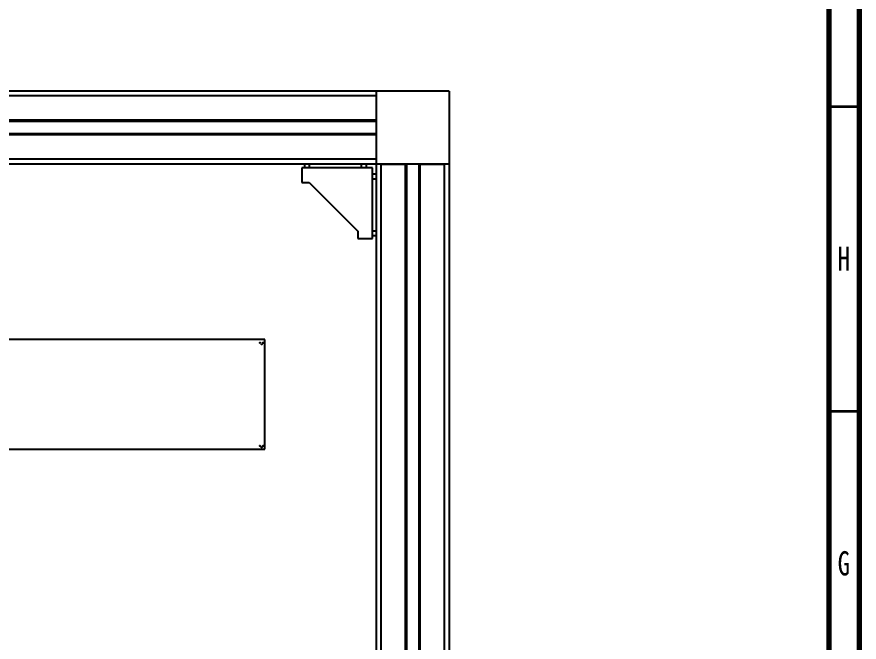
# Model space of a CAD drawing. Header units: millimetres. Extents: x 15 to 836, y 5 to 831.
# Drawn here: x 697.7 to 836, y 309.1 to 411.7 of the extents above; entities that cross this region are included whole.
import ezdxf

# ---------------------------------------------------------------- set-up
doc = ezdxf.new("R2010")
doc.units = ezdxf.units.MM
doc.styles.add('SLDTEXTSTYLE0', font='TXT', dxfattribs={"width": 0.75})

msp = doc.modelspace()

# ---------------------------------------------------------------- linework, layer by layer
at = {"color": 7, "linetype": 'Continuous', "lineweight": 70}
for p, q in [((836, 589), (836, 5)), ((831, 584), (831, 10))]:
    msp.add_line(p, q, dxfattribs=at)
at = {"color": 7, "linetype": 'Continuous', "lineweight": 25}
for p, q in [((756.67, 399.51), (596.67, 399.51)), ((756.67, 398.71), (596.67, 398.71)), ((768.67, 399.51), (756.67, 399.51)), ((756.67, 399.51), (756.67, 387.51)), ((756.67, 398.71), (756.67, 394.71)), ((768.67, 399.51), (768.67, 387.51)), ((756.67, 394.71), (596.67, 394.71)), ((756.67, 394.51), (596.67, 394.51)), ((756.67, 392.51), (596.67, 392.51)), ((756.67, 392.31), (596.67, 392.31)), ((756.67, 392.31), (756.67, 388.31)), ((756.67, 388.31), (596.67, 388.31)), ((756.67, 387.51), (596.67, 387.51)), ((744.95, 386.91), (744.95, 387.51)), ((745.75, 386.91), (745.75, 387.51)), ((754.3, 386.91), (754.3, 387.51)), ((755.1, 386.91), (755.1, 387.51)), ((768.67, 387.51), (756.67, 387.51)), ((756.67, 387.51), (756.67, 87.51)), ((757.47, 387.51), (757.47, 87.51)), ((757.47, 387.51), (761.47, 387.51)), ((761.47, 387.51), (761.47, 87.51)), ((761.67, 387.51), (761.67, 87.51)), ((763.67, 387.51), (763.67, 87.51)), ((763.87, 387.51), (763.87, 87.51)), ((763.87, 387.51), (767.87, 387.51)), ((767.87, 387.51), (767.87, 87.51)), ((768.67, 387.51), (768.67, 87.51)), ((744.47, 386.91), (744.47, 384.51)), ((756.07, 386.91), (744.47, 386.91)), ((756.07, 375.31), (756.07, 386.91)), ((756.07, 385.93), (756.67, 385.93)), ((756.07, 385.13), (756.67, 385.13)), ((744.47, 384.51), (745.67, 384.51)), ((745.67, 384.51), (753.67, 376.51)), ((753.67, 376.51), (753.67, 375.31)), ((756.07, 376.58), (756.67, 376.58)), ((753.67, 375.31), (756.07, 375.31)), ((756.07, 375.78), (756.67, 375.78)), ((738.4, 358.74), (691.4, 358.74)), ((738.4, 340.74), (738.4, 358.74)), ((691.4, 340.74), (738.4, 340.74))]:
    msp.add_line(p, q, dxfattribs=at)
at = {"color": 7, "linetype": 'Continuous', "lineweight": 35}
for p, q in [((831, 397), (836, 397)), ((831, 347), (836, 347))]:
    msp.add_line(p, q, dxfattribs=at)
at = {"color": 7, "linetype": 'Continuous', "lineweight": 25}
for centre in [(737.6, 358.2), (737.86, 357.94), (738.11, 358.2), (737.6, 341.28), (737.86, 341.02), (738.11, 341.28)]:
    msp.add_circle(centre, 0.045, dxfattribs=at)

# ---------------------------------------------------------------- texts
at = {"color": 7, "linetype": 'Continuous', "lineweight": 0, "char_height": 3.97, "attachment_point": 2, "style": 'SLDTEXTSTYLE0'}
for s, insert in [('H', (833.49, 373.99)), ('G', (833.49, 323.99))]:
    msp.add_mtext(s, dxfattribs=dict(at, insert=insert))

doc.saveas('drawing.dxf')
